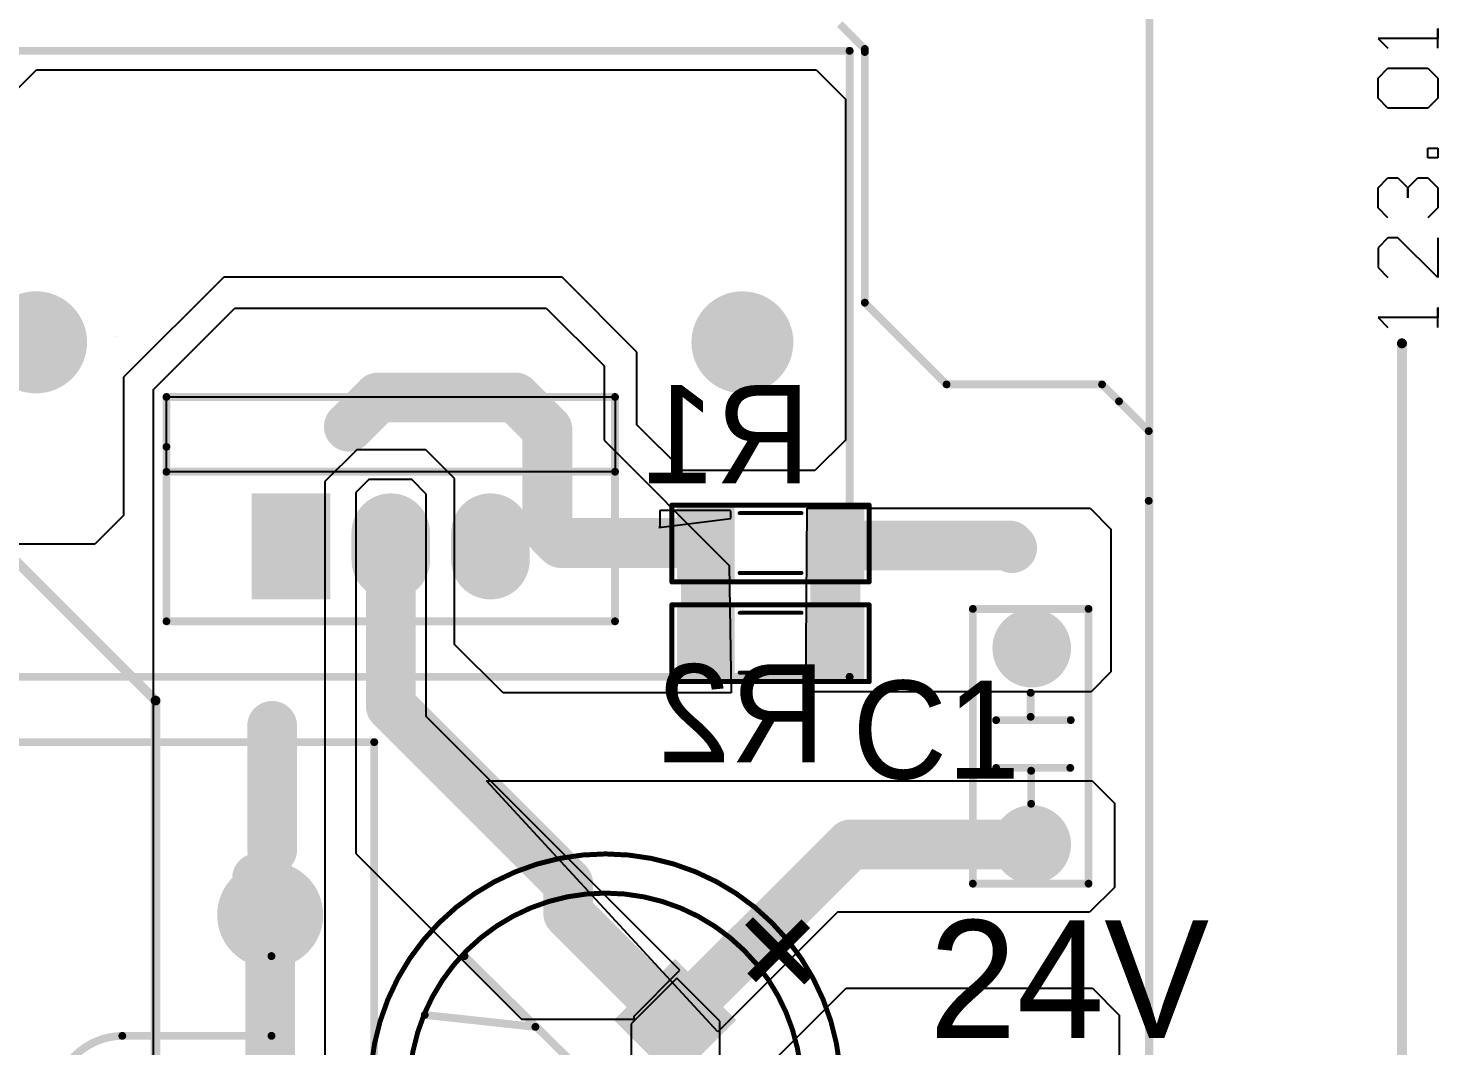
# Model space of a CAD drawing. Header units: millimetres. Extents: x 0.99 to 6.96, y 0.76 to 5.84.
# Drawn here: x 5.545 to 6.959, y 2.161 to 3.181 of the extents above; entities that cross this region are included whole.
import ezdxf

# ---------------------------------------------------------------- set-up
doc = ezdxf.new("R2010")
doc.units = ezdxf.units.MM
doc.header["$MEASUREMENT"] = 0
for name, color, linetype in [('BottomLayer', 5, 'Continuous'), ('BottomOverlay', 54, 'Continuous'), ('BottomPaste', 16, 'Continuous'), ('BottomSolder', 6, 'Continuous'), ('KeepOutLayer', 6, 'Continuous'), ('Mechanical15', 56, 'Continuous'), ('MultiLayer', 9, 'Continuous'), ('PadHoleLayer', 156, 'Continuous'), ('TopLayer', 1, 'Continuous'), ('TopOverlay', 2, 'Continuous'), ('TopSolder', 216, 'Continuous')]:
    doc.layers.add(name, color=color, linetype=linetype)

# ---------------------------------------------------------------- blocks, each defined once
blk = doc.blocks.new('EE29_173')
at = {"layer": 'BottomLayer', "const_width": 0.0492}
for points in [[(0.6545, 0, 1), (0.7037, 0, 1)], [(0.6545, -0.1969, 1), (0.7037, -0.1969, 1)], [(-0.0246, -0.3937, 1), (0.0246, -0.3937, 1)], [(-0.0246, -0.5906, 1), (0.0246, -0.5906, 1)], [(0.6545, -0.5906, 1), (0.7037, -0.5906, 1)], [(-0.0246, -0.7874, 1), (0.0246, -0.7874, 1)], [(0.6545, -0.7874, 1), (0.7037, -0.7874, 1)]]:
    blk.add_lwpolyline(points, format="xyb", close=True, dxfattribs=at)
at = {"layer": 'BottomLayer'}
blk.add_solid([(-0.0492, -0.0492), (0.0492, -0.0492), (-0.0492, 0.0492), (0.0492, 0.0492)], dxfattribs=at)
at = {"layer": 'BottomSolder', "const_width": 0.0532}
for points in [[(0.6525, 0, 1), (0.7057, 0, 1)], [(0.6525, -0.1969, 1), (0.7057, -0.1969, 1)], [(-0.0266, -0.3937, 1), (0.0266, -0.3937, 1)], [(-0.0266, -0.5906, 1), (0.0266, -0.5906, 1)], [(0.6525, -0.5906, 1), (0.7057, -0.5906, 1)], [(-0.0266, -0.7874, 1), (0.0266, -0.7874, 1)], [(0.6525, -0.7874, 1), (0.7057, -0.7874, 1)]]:
    blk.add_lwpolyline(points, format="xyb", close=True, dxfattribs=at)
at = {"layer": 'BottomSolder'}
blk.add_solid([(-0.0532, -0.0532), (0.0532, -0.0532), (-0.0532, 0.0532), (0.0532, 0.0532)], dxfattribs=at)
at = {"layer": 'MultiLayer', "const_width": 0.0492}
for points in [[(0.6545, 0, 1), (0.7037, 0, 1)], [(0.6545, -0.1969, 1), (0.7037, -0.1969, 1)], [(-0.0246, -0.3937, 1), (0.0246, -0.3937, 1)], [(-0.0246, -0.5906, 1), (0.0246, -0.5906, 1)], [(0.6545, -0.5906, 1), (0.7037, -0.5906, 1)], [(-0.0246, -0.7874, 1), (0.0246, -0.7874, 1)], [(0.6545, -0.7874, 1), (0.7037, -0.7874, 1)]]:
    blk.add_lwpolyline(points, format="xyb", close=True, dxfattribs=at)
at = {"layer": 'MultiLayer'}
blk.add_solid([(-0.0492, -0.0492), (0.0492, -0.0492), (-0.0492, 0.0492), (0.0492, 0.0492)], dxfattribs=at)
at = {"layer": 'PadHoleLayer', "const_width": 0.0236}
for points in [[(-0.0118, 0, 1), (0.0118, 0, 1)], [(0.6673, 0, 1), (0.6909, 0, 1)], [(0.6673, -0.1969, 1), (0.6909, -0.1969, 1)], [(-0.0118, -0.3937, 1), (0.0118, -0.3937, 1)], [(-0.0118, -0.5906, 1), (0.0118, -0.5906, 1)], [(0.6673, -0.5906, 1), (0.6909, -0.5906, 1)], [(-0.0118, -0.7874, 1), (0.0118, -0.7874, 1)], [(0.6673, -0.7874, 1), (0.6909, -0.7874, 1)]]:
    blk.add_lwpolyline(points, format="xyb", close=True, dxfattribs=at)
at = {"layer": 'TopLayer', "const_width": 0.0492}
for points in [[(0.6545, 0, 1), (0.7037, 0, 1)], [(0.6545, -0.1969, 1), (0.7037, -0.1969, 1)], [(-0.0246, -0.3937, 1), (0.0246, -0.3937, 1)], [(-0.0246, -0.5906, 1), (0.0246, -0.5906, 1)], [(0.6545, -0.5906, 1), (0.7037, -0.5906, 1)], [(-0.0246, -0.7874, 1), (0.0246, -0.7874, 1)], [(0.6545, -0.7874, 1), (0.7037, -0.7874, 1)]]:
    blk.add_lwpolyline(points, format="xyb", close=True, dxfattribs=at)
at = {"layer": 'TopLayer'}
blk.add_solid([(-0.0492, -0.0492), (0.0492, -0.0492), (-0.0492, 0.0492), (0.0492, 0.0492)], dxfattribs=at)
at = {"layer": 'TopOverlay', "const_width": 0.00787}
for points in [[(-0.1266, 0.1733), (0.7835, 0.1733)], [(-0.1266, -0.9682), (-0.1266, 0.1733)], [(0.3101, -0.9661), (0.3101, 0.1697)], [(0.3988, -0.9665), (0.3988, 0.1713)], [(0.7835, -0.9073), (0.7835, 0.1733)], [(0.043, 0.0088), (0.1677, 0.0088)], [(0.6804, -0.1482), (0.6804, -0.0413)], [(0.5307, -0.1213), (0.6804, -0.1213)], [(0.04, -0.4044), (0.178, -0.4044)], [(0.0482, -0.5856), (0.1749, -0.5856)], [(0.6821, -0.7423), (0.6821, -0.6354)], [(0.5479, -0.6729), (0.6833, -0.6729)], [(0.0463, -0.793), (0.1739, -0.793)], [(0.7226, -0.9682), (0.7835, -0.9073)], [(-0.1266, -0.9682), (0.7226, -0.9682)]]:
    blk.add_lwpolyline(points, dxfattribs=at)
at = {"layer": 'TopOverlay', "const_width": 0.00394}
for points in [[(-0.1286, 0.1733, 1), (-0.1246, 0.1733, 1)], [(-0.1286, 0.1733, 1), (-0.1246, 0.1733, 1)], [(0.3081, 0.1697, 1), (0.312, 0.1697, 1)], [(0.3968, 0.1713, 1), (0.4008, 0.1713, 1)], [(0.7815, 0.1733, 1), (0.7855, 0.1733, 1)], [(0.7815, 0.1733, 1), (0.7855, 0.1733, 1)], [(0.041, 0.0088, 1), (0.045, 0.0088, 1)], [(0.1658, 0.0088, 1), (0.1697, 0.0088, 1)], [(0.1658, 0.0088, 1), (0.1697, 0.0088, 1)], [(0.6784, -0.0413, 1), (0.6824, -0.0413, 1)], [(0.1689, -0.129, 1), (0.1728, -0.129, 1)], [(0.1693, -0.1287, 1), (0.1733, -0.1287, 1)], [(0.5288, -0.1213, 1), (0.5327, -0.1213, 1)], [(0.5288, -0.1213, 1), (0.5327, -0.1213, 1)], [(0.6784, -0.1213, 1), (0.6824, -0.1213, 1)], [(0.6784, -0.1482, 1), (0.6824, -0.1482, 1)], [(0.1724, -0.2665, 1), (0.1764, -0.2665, 1)], [(0.1729, -0.2666, 1), (0.1768, -0.2666, 1)], [(0.5319, -0.2591, 1), (0.5358, -0.2591, 1)], [(0.5334, -0.2592, 1), (0.5374, -0.2592, 1)], [(0.5365, -0.397, 1), (0.5405, -0.397, 1)], [(0.5381, -0.3972, 1), (0.5421, -0.3972, 1)], [(0.0381, -0.4044, 1), (0.042, -0.4044, 1)], [(0.176, -0.4044, 1), (0.1799, -0.4044, 1)], [(0.176, -0.4044, 1), (0.1799, -0.4044, 1)], [(0.5412, -0.5349, 1), (0.5452, -0.5349, 1)], [(0.5428, -0.5351, 1), (0.5467, -0.5351, 1)], [(0.0463, -0.5856, 1), (0.0502, -0.5856, 1)], [(0.173, -0.5856, 1), (0.1769, -0.5856, 1)], [(0.173, -0.5856, 1), (0.1769, -0.5856, 1)], [(0.6802, -0.6354, 1), (0.6841, -0.6354, 1)], [(0.5459, -0.6729, 1), (0.5498, -0.6729, 1)], [(0.5459, -0.6729, 1), (0.5498, -0.6729, 1)], [(0.6814, -0.6729, 1), (0.6853, -0.6729, 1)], [(0.1734, -0.6891, 1), (0.1774, -0.6891, 1)], [(0.1734, -0.6891, 1), (0.1774, -0.6891, 1)], [(0.6802, -0.7423, 1), (0.6841, -0.7423, 1)], [(0.0443, -0.793, 1), (0.0482, -0.793, 1)], [(0.172, -0.793, 1), (0.1759, -0.793, 1)], [(0.1739, -0.7926, 1), (0.1778, -0.7926, 1)], [(0.7815, -0.9073, 1), (0.7855, -0.9073, 1)], [(0.7815, -0.9073, 1), (0.7855, -0.9073, 1)], [(-0.1286, -0.9682, 1), (-0.1246, -0.9682, 1)], [(-0.1286, -0.9682, 1), (-0.1246, -0.9682, 1)], [(0.3081, -0.9661, 1), (0.312, -0.9661, 1)], [(0.3968, -0.9665, 1), (0.4008, -0.9665, 1)], [(0.7206, -0.9682, 1), (0.7246, -0.9682, 1)], [(0.7206, -0.9682, 1), (0.7246, -0.9682, 1)]]:
    blk.add_lwpolyline(points, format="xyb", close=True, dxfattribs=at)
at = {"layer": 'TopOverlay', "const_width": 0.00787}
for points in [[(0.1677, 0.0088, -1.008867), (0.1708, -0.129)], [(0.1713, -0.1287, -1.008867), (0.1744, -0.2665)], [(0.5338, -0.2591, -1.008867), (0.5307, -0.1213)], [(0.1749, -0.2666, -1.008867), (0.178, -0.4044)], [(0.5385, -0.397, -1.008867), (0.5354, -0.2592)], [(0.5432, -0.5349, -1.008867), (0.5401, -0.3972)], [(0.5479, -0.6729, -1.008867), (0.5448, -0.5351)], [(0.1749, -0.5856, -1.004118), (0.1754, -0.6891)], [(0.1754, -0.6891, -1.004118), (0.1758, -0.7926)]]:
    blk.add_lwpolyline(points, format="xyb", dxfattribs=at)
at = {"layer": 'TopSolder', "const_width": 0.0532}
for points in [[(0.6525, 0, 1), (0.7057, 0, 1)], [(0.6525, -0.1969, 1), (0.7057, -0.1969, 1)], [(-0.0266, -0.3937, 1), (0.0266, -0.3937, 1)], [(-0.0266, -0.5906, 1), (0.0266, -0.5906, 1)], [(0.6525, -0.5906, 1), (0.7057, -0.5906, 1)], [(-0.0266, -0.7874, 1), (0.0266, -0.7874, 1)], [(0.6525, -0.7874, 1), (0.7057, -0.7874, 1)]]:
    blk.add_lwpolyline(points, format="xyb", close=True, dxfattribs=at)
at = {"layer": 'TopSolder'}
blk.add_solid([(-0.0532, -0.0532), (0.0532, -0.0532), (-0.0532, 0.0532), (0.0532, 0.0532)], dxfattribs=at)
blk = doc.blocks.new('RES_SMD_1206_B_192')
at = {"layer": 'BottomLayer'}
for points in [[(-0.09, -0.0325), (-0.04, -0.0325), (-0.09, 0.0325), (-0.04, 0.0325)], [(0.04, -0.0325), (0.09, -0.0325), (0.04, 0.0325), (0.09, 0.0325)]]:
    blk.add_solid(points, dxfattribs=at)
at = {"layer": 'BottomOverlay'}
for points, const_width in [([(-0.099, 0.038), (0.099, 0.038)], 0.005), ([(-0.099, -0.039), (-0.099, 0.038)], 0.005), ([(-0.031, 0.03), (0.031, 0.03)], 0.004), ([(0.099, -0.039), (0.099, 0.038)], 0.005), ([(-0.031, -0.03), (0.031, -0.03)], 0.004), ([(-0.099, -0.039), (0.099, -0.039)], 0.005)]:
    blk.add_lwpolyline(points, dxfattribs=dict(at, const_width=const_width))
for points, const_width in [([(-0.1003, 0.038, 1), (-0.0978, 0.038, 1)], 0.0025), ([(-0.1003, 0.038, 1), (-0.0978, 0.038, 1)], 0.0025), ([(-0.032, 0.03, 1), (-0.03, 0.03, 1)], 0.002), ([(0.03, 0.03, 1), (0.032, 0.03, 1)], 0.002), ([(0.0977, 0.038, 1), (0.1002, 0.038, 1)], 0.0025), ([(0.0977, 0.038, 1), (0.1002, 0.038, 1)], 0.0025), ([(-0.032, -0.03, 1), (-0.03, -0.03, 1)], 0.002), ([(0.03, -0.03, 1), (0.032, -0.03, 1)], 0.002), ([(-0.1003, -0.039, 1), (-0.0978, -0.039, 1)], 0.0025), ([(-0.1003, -0.039, 1), (-0.0978, -0.039, 1)], 0.0025), ([(0.0977, -0.039, 1), (0.1002, -0.039, 1)], 0.0025), ([(0.0977, -0.039, 1), (0.1002, -0.039, 1)], 0.0025)]:
    blk.add_lwpolyline(points, format="xyb", close=True, dxfattribs=dict(at, const_width=const_width))
at = {"layer": 'BottomPaste'}
for points in [[(-0.09, -0.0325), (-0.04, -0.0325), (-0.09, 0.0325), (-0.04, 0.0325)], [(0.04, -0.0325), (0.09, -0.0325), (0.04, 0.0325), (0.09, 0.0325)]]:
    blk.add_solid(points, dxfattribs=at)
at = {"layer": 'BottomSolder'}
for points in [[(-0.094, -0.0365), (-0.036, -0.0365), (-0.094, 0.0365), (-0.036, 0.0365)], [(0.036, -0.0365), (0.094, -0.0365), (0.036, 0.0365), (0.094, 0.0365)]]:
    blk.add_solid(points, dxfattribs=at)
blk = doc.blocks.new('RES_SMD_1206_B_193')
at = {"layer": 'BottomLayer'}
for points in [[(-0.09, -0.0325), (-0.04, -0.0325), (-0.09, 0.0325), (-0.04, 0.0325)], [(0.04, -0.0325), (0.09, -0.0325), (0.04, 0.0325), (0.09, 0.0325)]]:
    blk.add_solid(points, dxfattribs=at)
at = {"layer": 'BottomOverlay'}
for points, const_width in [([(-0.099, 0.038), (0.099, 0.038)], 0.005), ([(-0.099, -0.039), (-0.099, 0.038)], 0.005), ([(-0.031, 0.03), (0.031, 0.03)], 0.004), ([(0.099, -0.039), (0.099, 0.038)], 0.005), ([(-0.031, -0.03), (0.031, -0.03)], 0.004), ([(-0.099, -0.039), (0.099, -0.039)], 0.005)]:
    blk.add_lwpolyline(points, dxfattribs=dict(at, const_width=const_width))
for points, const_width in [([(-0.1003, 0.038, 1), (-0.0978, 0.038, 1)], 0.0025), ([(-0.1003, 0.038, 1), (-0.0978, 0.038, 1)], 0.0025), ([(-0.032, 0.03, 1), (-0.03, 0.03, 1)], 0.002), ([(0.03, 0.03, 1), (0.032, 0.03, 1)], 0.002), ([(0.0977, 0.038, 1), (0.1002, 0.038, 1)], 0.0025), ([(0.0977, 0.038, 1), (0.1002, 0.038, 1)], 0.0025), ([(-0.032, -0.03, 1), (-0.03, -0.03, 1)], 0.002), ([(0.03, -0.03, 1), (0.032, -0.03, 1)], 0.002), ([(-0.1003, -0.039, 1), (-0.0978, -0.039, 1)], 0.0025), ([(-0.1003, -0.039, 1), (-0.0978, -0.039, 1)], 0.0025), ([(0.0977, -0.039, 1), (0.1002, -0.039, 1)], 0.0025), ([(0.0977, -0.039, 1), (0.1002, -0.039, 1)], 0.0025)]:
    blk.add_lwpolyline(points, format="xyb", close=True, dxfattribs=dict(at, const_width=const_width))
at = {"layer": 'BottomPaste'}
for points in [[(-0.09, -0.0325), (-0.04, -0.0325), (-0.09, 0.0325), (-0.04, 0.0325)], [(0.04, -0.0325), (0.09, -0.0325), (0.04, 0.0325), (0.09, 0.0325)]]:
    blk.add_solid(points, dxfattribs=at)
at = {"layer": 'BottomSolder'}
for points in [[(-0.094, -0.0365), (-0.036, -0.0365), (-0.094, 0.0365), (-0.036, 0.0365)], [(0.036, -0.0365), (0.094, -0.0365), (0.036, 0.0365), (0.094, 0.0365)]]:
    blk.add_solid(points, dxfattribs=at)
blk = doc.blocks.new('TO_220_1_F___207')
at = {"layer": 'BottomLayer'}
for points, const_width in [([(-0.2756, 0.2047, 1), (-0.2362, 0.2047, 1)], 0.0394), ([(0.4331, 0.2047, 1), (0.4724, 0.2047, 1)], 0.0394), ([(0.0823, 0.0138, 1), (0.1177, 0.0138, 1)], 0.0354), ([(0.1823, 0.0138, 1), (0.2177, 0.0138, 1)], 0.0354), ([(0.0823, -0.0138, 1), (0.1177, -0.0138, 1)], 0.0354), ([(0.1823, -0.0138, 1), (0.2177, -0.0138, 1)], 0.0354)]:
    blk.add_lwpolyline(points, format="xyb", close=True, dxfattribs=dict(at, const_width=const_width))
at = {"layer": 'BottomLayer', "const_width": 0.0709}
for points in [[(0.1, 0.0138), (0.1, -0.0138)], [(0.2, 0.0138), (0.2, -0.0138)]]:
    blk.add_lwpolyline(points, dxfattribs=at)
at = {"layer": 'BottomLayer'}
blk.add_solid([(-0.0354, -0.0492), (0.0354, -0.0492), (-0.0354, 0.0492), (0.0354, 0.0492)], dxfattribs=at)
at = {"layer": 'BottomSolder'}
for points, const_width in [([(-0.2776, 0.2047, 1), (-0.2342, 0.2047, 1)], 0.0434), ([(0.4311, 0.2047, 1), (0.4744, 0.2047, 1)], 0.0434), ([(0.0803, 0.0138, 1), (0.1197, 0.0138, 1)], 0.0394), ([(0.1803, 0.0138, 1), (0.2197, 0.0138, 1)], 0.0394), ([(0.0803, -0.0138, 1), (0.1197, -0.0138, 1)], 0.0394), ([(0.1803, -0.0138, 1), (0.2197, -0.0138, 1)], 0.0394)]:
    blk.add_lwpolyline(points, format="xyb", close=True, dxfattribs=dict(at, const_width=const_width))
at = {"layer": 'BottomSolder', "const_width": 0.0789}
for points in [[(0.1, 0.0138), (0.1, -0.0138)], [(0.2, 0.0138), (0.2, -0.0138)]]:
    blk.add_lwpolyline(points, dxfattribs=at)
at = {"layer": 'BottomSolder'}
blk.add_solid([(-0.0394, -0.0532), (0.0394, -0.0532), (-0.0394, 0.0532), (0.0394, 0.0532)], dxfattribs=at)
at = {"layer": 'MultiLayer'}
for points, const_width in [([(-0.2756, 0.2047, 1), (-0.2362, 0.2047, 1)], 0.0394), ([(0.4331, 0.2047, 1), (0.4724, 0.2047, 1)], 0.0394), ([(0.0823, 0.0138, 1), (0.1177, 0.0138, 1)], 0.0354), ([(0.1823, 0.0138, 1), (0.2177, 0.0138, 1)], 0.0354), ([(0.0823, -0.0138, 1), (0.1177, -0.0138, 1)], 0.0354), ([(0.1823, -0.0138, 1), (0.2177, -0.0138, 1)], 0.0354)]:
    blk.add_lwpolyline(points, format="xyb", close=True, dxfattribs=dict(at, const_width=const_width))
at = {"layer": 'MultiLayer', "const_width": 0.0709}
for points in [[(0.1, 0.0138), (0.1, -0.0138)], [(0.2, 0.0138), (0.2, -0.0138)]]:
    blk.add_lwpolyline(points, dxfattribs=at)
at = {"layer": 'MultiLayer'}
blk.add_solid([(-0.0354, -0.0492), (0.0354, -0.0492), (-0.0354, 0.0492), (0.0354, 0.0492)], dxfattribs=at)
at = {"layer": 'PadHoleLayer'}
for points, const_width in [([(-0.2815, 0.2047, 1), (-0.2303, 0.2047, 1)], 0.0512), ([(0.4272, 0.2047, 1), (0.4783, 0.2047, 1)], 0.0512), ([(-0.0118, 0, 1), (0.0118, 0, 1)], 0.0236), ([(0.0882, 0, 1), (0.1118, 0, 1)], 0.0236), ([(0.1882, 0, 1), (0.2118, 0, 1)], 0.0236)]:
    blk.add_lwpolyline(points, format="xyb", close=True, dxfattribs=dict(at, const_width=const_width))
at = {"layer": 'TopLayer'}
for points, const_width in [([(-0.2756, 0.2047, 1), (-0.2362, 0.2047, 1)], 0.0394), ([(0.4331, 0.2047, 1), (0.4724, 0.2047, 1)], 0.0394), ([(0.0823, 0.0138, 1), (0.1177, 0.0138, 1)], 0.0354), ([(0.1823, 0.0138, 1), (0.2177, 0.0138, 1)], 0.0354), ([(0.0823, -0.0138, 1), (0.1177, -0.0138, 1)], 0.0354), ([(0.1823, -0.0138, 1), (0.2177, -0.0138, 1)], 0.0354)]:
    blk.add_lwpolyline(points, format="xyb", close=True, dxfattribs=dict(at, const_width=const_width))
at = {"layer": 'TopLayer', "const_width": 0.0709}
for points in [[(0.1, 0.0138), (0.1, -0.0138)], [(0.2, 0.0138), (0.2, -0.0138)]]:
    blk.add_lwpolyline(points, dxfattribs=at)
at = {"layer": 'TopLayer'}
blk.add_solid([(-0.0354, -0.0492), (0.0354, -0.0492), (-0.0354, 0.0492), (0.0354, 0.0492)], dxfattribs=at)
at = {"layer": 'TopOverlay', "const_width": 0.00787}
for points in [[(-0.3667, 0.4971), (0.5603, 0.4971)], [(-0.3667, -0.129), (-0.3667, 0.4971)], [(0.5603, -0.1308), (0.5603, 0.4971)], [(-0.125, 0.1499), (0.325, 0.1499)], [(-0.125, 0.0999), (-0.125, 0.1499)], [(0.325, -0.0751), (0.325, 0.1499)], [(-0.125, -0.0751), (-0.125, 0.0999)], [(-0.125, 0.0749), (0.325, 0.0749)], [(-0.125, -0.0751), (0.325, -0.0751)], [(-0.3667, -0.129), (-0.3649, -0.1308)], [(-0.3649, -0.1308), (0.5603, -0.1308)]]:
    blk.add_lwpolyline(points, dxfattribs=at)
at = {"layer": 'TopOverlay'}
for points, const_width in [([(-0.3687, 0.4971, 1), (-0.3647, 0.4971, 1)], 0.00394), ([(-0.3687, 0.4971, 1), (-0.3647, 0.4971, 1)], 0.00394), ([(0.5583, 0.4971, 1), (0.5623, 0.4971, 1)], 0.00394), ([(0.5583, 0.4971, 1), (0.5623, 0.4971, 1)], 0.00394), ([(-0.127, 0.1499, 1), (-0.1231, 0.1499, 1)], 0.00393), ([(-0.127, 0.1499, 1), (-0.1231, 0.1499, 1)], 0.00393), ([(0.323, 0.1499, 1), (0.3269, 0.1499, 1)], 0.00393), ([(0.323, 0.1499, 1), (0.3269, 0.1499, 1)], 0.00393), ([(-0.127, 0.0999, 1), (-0.1231, 0.0999, 1)], 0.00393), ([(-0.127, 0.0999, 1), (-0.1231, 0.0999, 1)], 0.00393), ([(-0.127, 0.0749, 1), (-0.1231, 0.0749, 1)], 0.00393), ([(0.323, 0.0749, 1), (0.3269, 0.0749, 1)], 0.00393), ([(-0.127, -0.0751, 1), (-0.1231, -0.0751, 1)], 0.00393), ([(-0.127, -0.0751, 1), (-0.1231, -0.0751, 1)], 0.00393), ([(0.323, -0.0751, 1), (0.3269, -0.0751, 1)], 0.00393), ([(0.323, -0.0751, 1), (0.3269, -0.0751, 1)], 0.00393), ([(-0.3687, -0.129, 1), (-0.3647, -0.129, 1)], 0.00394), ([(-0.3687, -0.129, 1), (-0.3647, -0.129, 1)], 0.00394), ([(-0.3669, -0.1308, 1), (-0.3629, -0.1308, 1)], 0.00394), ([(-0.3669, -0.1308, 1), (-0.3629, -0.1308, 1)], 0.00394), ([(0.5583, -0.1308, 1), (0.5623, -0.1308, 1)], 0.00394), ([(0.5583, -0.1308, 1), (0.5623, -0.1308, 1)], 0.00394)]:
    blk.add_lwpolyline(points, format="xyb", close=True, dxfattribs=dict(at, const_width=const_width))
at = {"layer": 'TopSolder'}
for points, const_width in [([(-0.2776, 0.2047, 1), (-0.2342, 0.2047, 1)], 0.0434), ([(0.4311, 0.2047, 1), (0.4744, 0.2047, 1)], 0.0434), ([(0.0803, 0.0138, 1), (0.1197, 0.0138, 1)], 0.0394), ([(0.1803, 0.0138, 1), (0.2197, 0.0138, 1)], 0.0394), ([(0.0803, -0.0138, 1), (0.1197, -0.0138, 1)], 0.0394), ([(0.1803, -0.0138, 1), (0.2197, -0.0138, 1)], 0.0394)]:
    blk.add_lwpolyline(points, format="xyb", close=True, dxfattribs=dict(at, const_width=const_width))
at = {"layer": 'TopSolder', "const_width": 0.0789}
for points in [[(0.1, 0.0138), (0.1, -0.0138)], [(0.2, 0.0138), (0.2, -0.0138)]]:
    blk.add_lwpolyline(points, dxfattribs=at)
at = {"layer": 'TopSolder'}
blk.add_solid([(-0.0394, -0.0532), (0.0394, -0.0532), (-0.0394, 0.0532), (0.0394, 0.0532)], dxfattribs=at)
blk = doc.blocks.new('CA_ALU_10_216')
at = {"layer": 'BottomLayer', "const_width": 0.0394}
blk.add_lwpolyline([(0.0787, 0, 1), (0.1181, 0, 1)], format="xyb", close=True, dxfattribs=at)
at = {"layer": 'BottomLayer'}
blk.add_solid([(-0.1378, -0.0394), (-0.0591, -0.0394), (-0.1378, 0.0394), (-0.0591, 0.0394)], dxfattribs=at)
at = {"layer": 'BottomSolder', "const_width": 0.0434}
blk.add_lwpolyline([(0.0767, 0, 1), (0.1201, 0, 1)], format="xyb", close=True, dxfattribs=at)
at = {"layer": 'BottomSolder'}
blk.add_solid([(-0.1418, -0.0434), (-0.0551, -0.0434), (-0.1418, 0.0434), (-0.0551, 0.0434)], dxfattribs=at)
at = {"layer": 'Mechanical15'}
for points, const_width in [([(0.2362, 0, 1), (-0.2362, 0, 1)], 0.005), ([(-0.2375, 0, 1), (-0.235, 0, 1)], 0.0025), ([(0.235, 0, 1), (0.2375, 0, 1)], 0.0025)]:
    blk.add_lwpolyline(points, format="xyb", close=True, dxfattribs=dict(at, const_width=const_width))
at = {"layer": 'PadHoleLayer', "const_width": 0.0177}
for points in [[(-0.1073, 0, 1), (-0.0896, 0, 1)], [(0.0896, 0, 1), (0.1073, 0, 1)]]:
    blk.add_lwpolyline(points, format="xyb", close=True, dxfattribs=at)
at = {"layer": 'TopLayer', "const_width": 0.0394}
blk.add_lwpolyline([(0.0787, 0, 1), (0.1181, 0, 1)], format="xyb", close=True, dxfattribs=at)
at = {"layer": 'TopLayer'}
blk.add_solid([(-0.1378, -0.0394), (-0.0591, -0.0394), (-0.1378, 0.0394), (-0.0591, 0.0394)], dxfattribs=at)
at = {"layer": 'TopOverlay'}
for points, const_width in [([(0.1969, 0, 1), (-0.1969, 0, 1)], 0.005), ([(-0.1981, 0, 1), (-0.1956, 0, 1)], 0.0025), ([(0.1956, 0, 1), (0.1981, 0, 1)], 0.0025)]:
    blk.add_lwpolyline(points, format="xyb", close=True, dxfattribs=dict(at, const_width=const_width))
at = {"layer": 'TopSolder', "const_width": 0.0434}
blk.add_lwpolyline([(0.0767, 0, 1), (0.1201, 0, 1)], format="xyb", close=True, dxfattribs=at)
at = {"layer": 'TopSolder'}
blk.add_solid([(-0.1418, -0.0434), (-0.0551, -0.0434), (-0.1418, 0.0434), (-0.0551, 0.0434)], dxfattribs=at)
at = {"layer": 'TopOverlay'}
blk.add_text('+', height=0.1181, dxfattribs=at).set_placement((-0.2673, -0.0325))
blk = doc.blocks.new('CAP_5___219')
at = {"layer": 'BottomLayer', "const_width": 0.0354}
for points in [[(-0.0177, 0, 1), (0.0177, 0, 1)], [(0.1791, 0, 1), (0.2146, 0, 1)]]:
    blk.add_lwpolyline(points, format="xyb", close=True, dxfattribs=at)
at = {"layer": 'BottomSolder', "const_width": 0.0394}
for points in [[(-0.0197, 0, 1), (0.0197, 0, 1)], [(0.1771, 0, 1), (0.2166, 0, 1)]]:
    blk.add_lwpolyline(points, format="xyb", close=True, dxfattribs=at)
at = {"layer": 'MultiLayer', "const_width": 0.0354}
for points in [[(-0.0177, 0, 1), (0.0177, 0, 1)], [(0.1791, 0, 1), (0.2146, 0, 1)]]:
    blk.add_lwpolyline(points, format="xyb", close=True, dxfattribs=at)
at = {"layer": 'PadHoleLayer', "const_width": 0.0169}
for points in [[(-0.0085, 0, 1), (0.0085, 0, 1)], [(0.1884, 0, 1), (0.2053, 0, 1)]]:
    blk.add_lwpolyline(points, format="xyb", close=True, dxfattribs=at)
at = {"layer": 'TopLayer', "const_width": 0.0354}
for points in [[(-0.0177, 0, 1), (0.0177, 0, 1)], [(0.1791, 0, 1), (0.2146, 0, 1)]]:
    blk.add_lwpolyline(points, format="xyb", close=True, dxfattribs=at)
at = {"layer": 'TopOverlay', "const_width": 0.00787}
for points in [[(-0.0394, 0.0591), (0.2362, 0.0591)], [(-0.0394, 0.0591), (-0.0394, -0.057)], [(0.2362, 0.0591), (0.2362, -0.057)], [(0.0768, 0.0357), (0.0768, -0.0387)], [(0.1246, 0.0357), (0.1246, -0.0392)], [(0.0407, 0.0006), (0.0739, 0.0006)], [(0.1279, 0.0011), (0.1521, 0.0011)], [(-0.0394, -0.057), (0.2362, -0.057)]]:
    blk.add_lwpolyline(points, dxfattribs=at)
at = {"layer": 'TopOverlay', "const_width": 0.00394}
for points in [[(-0.0413, 0.0591, 1), (-0.0374, 0.0591, 1)], [(-0.0413, 0.0591, 1), (-0.0374, 0.0591, 1)], [(0.2343, 0.0591, 1), (0.2382, 0.0591, 1)], [(0.2343, 0.0591, 1), (0.2382, 0.0591, 1)], [(0.0748, 0.0357, 1), (0.0787, 0.0357, 1)], [(0.1227, 0.0357, 1), (0.1266, 0.0357, 1)], [(0.0388, 0.0006, 1), (0.0427, 0.0006, 1)], [(0.0719, 0.0006, 1), (0.0759, 0.0006, 1)], [(0.126, 0.0011, 1), (0.1299, 0.0011, 1)], [(0.1501, 0.0011, 1), (0.1541, 0.0011, 1)], [(0.0748, -0.0387, 1), (0.0787, -0.0387, 1)], [(0.1227, -0.0392, 1), (0.1266, -0.0392, 1)], [(-0.0413, -0.057, 1), (-0.0374, -0.057, 1)], [(-0.0413, -0.057, 1), (-0.0374, -0.057, 1)], [(0.2343, -0.057, 1), (0.2382, -0.057, 1)], [(0.2343, -0.057, 1), (0.2382, -0.057, 1)]]:
    blk.add_lwpolyline(points, format="xyb", close=True, dxfattribs=at)
at = {"layer": 'TopSolder', "const_width": 0.0394}
for points in [[(-0.0197, 0, 1), (0.0197, 0, 1)], [(0.1771, 0, 1), (0.2166, 0, 1)]]:
    blk.add_lwpolyline(points, format="xyb", close=True, dxfattribs=at)

msp = doc.modelspace()

# ---------------------------------------------------------------- linework, layer by layer
at = {"layer": 'BottomLayer'}
for p, q in [((5.5027, 3.0893), (5.5531, 3.1397)), ((5.5531, 3.1397), (6.3353, 3.1397)), ((6.3353, 3.1397), (6.3647, 3.1103)), ((6.3647, 3.1103), (6.3647, 2.7683)), ((5.741, 2.9316), (5.6406, 2.8312)), ((6.0806, 2.9316), (5.741, 2.9316)), ((6.1556, 2.8566), (6.0806, 2.9316)), ((5.6706, 2.819), (5.7522, 2.9006)), ((5.7522, 2.9006), (6.0646, 2.9006)), ((6.0646, 2.9006), (6.1226, 2.8426)), ((5.6334, 2.8719), (5.6334, 2.8719)), ((6.1556, 2.7836), (6.1556, 2.8566)), ((6.1226, 2.8426), (6.1226, 2.7682)), ((5.6406, 2.8312), (5.6406, 2.6926)), ((5.6706, 2.0646), (5.6706, 2.819)), ((6.2016, 2.7376), (6.1556, 2.7836)), ((5.8746, 2.7586), (5.8426, 2.7266)), ((5.9436, 2.7586), (5.8746, 2.7586)), ((5.9726, 2.7296), (5.9436, 2.7586)), ((6.1226, 2.7682), (6.2482, 2.6426)), ((6.3647, 2.7683), (6.334, 2.7376)), ((5.9726, 2.5632), (5.9726, 2.7296)), ((6.334, 2.7376), (6.2016, 2.7376)), ((5.8426, 2.7266), (5.8426, 2.0776)), ((5.8866, 2.7286), (5.8736, 2.7156)), ((5.8736, 2.7156), (5.8736, 2.3536)), ((5.9296, 2.7286), (5.8866, 2.7286)), ((5.9442, 2.714), (5.9296, 2.7286)), ((5.9442, 2.491), (5.9442, 2.714)), ((5.6406, 2.6926), (5.6117, 2.6637)), ((6.1776, 2.6806), (6.2496, 2.6896)), ((6.2492, 2.6976), (6.1786, 2.6976)), ((6.1786, 2.6976), (6.1786, 2.6816)), ((6.2496, 2.6971), (6.2492, 2.6976)), ((6.2496, 2.6896), (6.2496, 2.6971)), ((6.3251, 2.5159), (6.3263, 2.6999)), ((6.3263, 2.6999), (6.6101, 2.6999)), ((6.6101, 2.6999), (6.6311, 2.6789)), ((6.1786, 2.6816), (6.1776, 2.6806)), ((6.6311, 2.6789), (6.6311, 2.5359)), ((5.6005, 2.6637), (5.5323, 2.6637)), ((5.6117, 2.6637), (5.6005, 2.6637)), ((6.2482, 2.6426), (6.2501, 2.5146)), ((6.0212, 2.5146), (5.9726, 2.5632)), ((6.6311, 2.5359), (6.6111, 2.5159)), ((6.2501, 2.5146), (6.0212, 2.5146)), ((6.6111, 2.5159), (6.3251, 2.5159)), ((6.1986, 2.2366), (5.9442, 2.491)), ((5.9756, 2.4596), (5.9756, 2.4596)), ((6.2366, 2.1746), (6.0046, 2.4266)), ((6.0046, 2.4266), (6.6121, 2.4266)), ((6.6121, 2.4266), (6.6346, 2.4041)), ((6.6346, 2.4041), (6.6346, 2.3196)), ((5.8736, 2.3536), (6.0396, 2.1876)), ((6.6346, 2.3196), (6.6096, 2.2946)), ((6.3566, 2.2946), (6.2366, 2.1746)), ((6.6096, 2.2946), (6.3566, 2.2946)), ((6.1526, 2.1906), (6.1986, 2.2366)), ((6.1956, 2.2286), (6.1496, 2.1826)), ((6.2386, 2.1856), (6.1956, 2.2286)), ((6.2596, 2.1128), (6.3654, 2.2186)), ((6.3654, 2.2186), (6.6124, 2.2186)), ((6.6124, 2.2186), (6.6394, 2.1916)), ((6.0396, 2.1876), (6.1526, 2.1876)), ((6.1496, 2.1826), (6.1496, 1.8236)), ((6.1526, 2.1876), (6.1526, 2.1906)), ((6.2386, 1.8256), (6.2386, 2.1856)), ((6.6394, 2.1916), (6.6394, 1.9336))]:
    msp.add_line(p, q, dxfattribs=at)
at = {"layer": 'BottomLayer', "const_width": 0.05}
for points in [[(5.8666, 2.7817), (5.8959, 2.811)], [(5.8959, 2.811), (6.0336, 2.811)], [(6.0336, 2.811), (6.0657, 2.779)], [(6.0657, 2.707), (6.0657, 2.779)], [(6.0657, 2.679), (6.0657, 2.707)], [(6.0657, 2.679), (6.0696, 2.675)], [(6.0696, 2.6746), (6.0696, 2.675)], [(6.0696, 2.6746), (6.0793, 2.665)], [(6.0793, 2.665), (6.2246, 2.665)], [(6.2246, 2.565), (6.2246, 2.665)], [(6.3546, 2.6625), (6.3546, 2.665)], [(6.3546, 2.565), (6.3546, 2.6625)], [(6.3546, 2.6625), (6.5294, 2.6625)], [(6.5294, 2.6625), (6.5319, 2.66)], [(5.9086, 2.5016), (5.9086, 2.6616)], [(5.9086, 2.5016), (6.0866, 2.3236)], [(5.7896, 2.3574), (5.7896, 2.4816)], [(6.1936, 2.1866), (6.3698, 2.3627)], [(6.3698, 2.3627), (6.5516, 2.3627)], [(5.7745, 2.3289), (5.7876, 2.3289)], [(5.7876, 2.302), (5.7876, 2.3289)], [(6.0866, 2.2936), (6.0866, 2.3236)], [(5.7876, 2.132), (5.7876, 2.302)], [(6.0866, 2.2936), (6.1936, 2.1866)], [(6.1936, 2.0663), (6.1936, 2.1866)]]:
    msp.add_lwpolyline(points, dxfattribs=at)
at = {"layer": 'BottomLayer', "const_width": 0.025}
for points in [[(5.8834, 2.811, 1), (5.9084, 2.811, 1)], [(5.8834, 2.811, 1), (5.9084, 2.811, 1)], [(6.0211, 2.811, 1), (6.0461, 2.811, 1)], [(6.0211, 2.811, 1), (6.0461, 2.811, 1)], [(5.8541, 2.7817, 1), (5.8791, 2.7817, 1)], [(6.0532, 2.779, 1), (6.0782, 2.779, 1)], [(6.0532, 2.779, 1), (6.0782, 2.779, 1)], [(6.0532, 2.707, 1), (6.0782, 2.707, 1)], [(6.0532, 2.707, 1), (6.0782, 2.707, 1)], [(6.0532, 2.679, 1), (6.0782, 2.679, 1)], [(6.0532, 2.679, 1), (6.0782, 2.679, 1)], [(6.0571, 2.675, 1), (6.0821, 2.675, 1)], [(6.0571, 2.675, 1), (6.0821, 2.675, 1)], [(6.0571, 2.6746, 1), (6.0821, 2.6746, 1)], [(6.0571, 2.6746, 1), (6.0821, 2.6746, 1)], [(6.0668, 2.665, 1), (6.0918, 2.665, 1)], [(6.0668, 2.665, 1), (6.0918, 2.665, 1)], [(6.2121, 2.665, 1), (6.2371, 2.665, 1)], [(6.2121, 2.665, 1), (6.2371, 2.665, 1)], [(6.3421, 2.665, 1), (6.3671, 2.665, 1)], [(6.3421, 2.6625, 1), (6.3671, 2.6625, 1)], [(6.3421, 2.6625, 1), (6.3671, 2.6625, 1)], [(6.3421, 2.6625, 1), (6.3671, 2.6625, 1)], [(6.5169, 2.6625, 1), (6.5419, 2.6625, 1)], [(6.5169, 2.6625, 1), (6.5419, 2.6625, 1)], [(5.8961, 2.6616, 1), (5.9211, 2.6616, 1)], [(6.5194, 2.66, 1), (6.5444, 2.66, 1)], [(6.2121, 2.565, 1), (6.2371, 2.565, 1)], [(6.3421, 2.565, 1), (6.3671, 2.565, 1)], [(5.8961, 2.5016, 1), (5.9211, 2.5016, 1)], [(5.8961, 2.5016, 1), (5.9211, 2.5016, 1)], [(5.7771, 2.4816, 1), (5.8021, 2.4816, 1)], [(5.7771, 2.3574, 1), (5.8021, 2.3574, 1)], [(6.3573, 2.3627, 1), (6.3823, 2.3627, 1)], [(6.3573, 2.3627, 1), (6.3823, 2.3627, 1)], [(6.5391, 2.3627, 1), (6.5641, 2.3627, 1)], [(5.762, 2.3289, 1), (5.787, 2.3289, 1)], [(5.7751, 2.3289, 1), (5.8001, 2.3289, 1)], [(5.7751, 2.3289, 1), (5.8001, 2.3289, 1)], [(6.0741, 2.3236, 1), (6.0991, 2.3236, 1)], [(6.0741, 2.3236, 1), (6.0991, 2.3236, 1)], [(5.7751, 2.302, 1), (5.8001, 2.302, 1)], [(5.7751, 2.302, 1), (5.8001, 2.302, 1)], [(6.0741, 2.2936, 1), (6.0991, 2.2936, 1)], [(6.0741, 2.2936, 1), (6.0991, 2.2936, 1)], [(6.1811, 2.1866, 1), (6.2061, 2.1866, 1)], [(6.1811, 2.1866, 1), (6.2061, 2.1866, 1)], [(6.1811, 2.1866, 1), (6.2061, 2.1866, 1)]]:
    msp.add_lwpolyline(points, format="xyb", close=True, dxfattribs=at)
at = {"layer": 'BottomOverlay', "const_width": 0.00984}
for points in [[(5.4976, 2.682), (5.6726, 2.507)], [(5.6726, 2.0576), (5.6726, 2.507)]]:
    msp.add_lwpolyline(points, dxfattribs=at)
at = {"layer": 'BottomOverlay', "const_width": 0.00492}
msp.add_lwpolyline([(5.6702, 2.507, 1), (5.6751, 2.507, 1)], format="xyb", close=True, dxfattribs=at)
msp.add_lwpolyline([(5.6702, 2.507, 1), (5.6751, 2.507, 1)], format="xyb", close=True, dxfattribs=at)
at = {"layer": 'KeepOutLayer', "const_width": 0.00787}
for points in [[(6.3591, 3.1855), (6.3841, 3.1605)], [(6.3841, 3.1575), (6.3841, 3.1605)], [(6.3841, 2.9061), (6.3841, 3.1575)], [(6.3841, 2.9061), (6.4661, 2.8241)], [(6.4661, 2.8241), (6.6221, 2.8241)], [(6.6221, 2.8241), (6.6391, 2.8071)], [(6.6391, 2.8071), (6.669, 2.7773)], [(6.669, 2.7073), (6.669, 2.7773)], [(6.669, 1.3879), (6.669, 2.7073)]]:
    msp.add_lwpolyline(points, dxfattribs=at)
at = {"layer": 'KeepOutLayer', "const_width": 0.00394}
for points in [[(6.3822, 3.1605, 1), (6.3861, 3.1605, 1)], [(6.3822, 3.1605, 1), (6.3861, 3.1605, 1)], [(6.3822, 3.1575, 1), (6.3861, 3.1575, 1)], [(6.3822, 3.1575, 1), (6.3861, 3.1575, 1)], [(6.3822, 2.9061, 1), (6.3861, 2.9061, 1)], [(6.3822, 2.9061, 1), (6.3861, 2.9061, 1)], [(6.4642, 2.8241, 1), (6.4681, 2.8241, 1)], [(6.4642, 2.8241, 1), (6.4681, 2.8241, 1)], [(6.6202, 2.8241, 1), (6.6241, 2.8241, 1)], [(6.6202, 2.8241, 1), (6.6241, 2.8241, 1)], [(6.6372, 2.8071, 1), (6.6411, 2.8071, 1)], [(6.6372, 2.8071, 1), (6.6411, 2.8071, 1)], [(6.667, 2.7773, 1), (6.6709, 2.7773, 1)], [(6.667, 2.7773, 1), (6.6709, 2.7773, 1)], [(6.667, 2.7073, 1), (6.6709, 2.7073, 1)], [(6.667, 2.7073, 1), (6.6709, 2.7073, 1)]]:
    msp.add_lwpolyline(points, format="xyb", close=True, dxfattribs=at)
at = {"layer": 'TopOverlay'}
for p, q in [((6.959, 3.1712), (6.899, 3.1712)), ((6.899, 3.1712), (6.909, 3.1612)), ((6.959, 3.1612), (6.959, 3.1812)), ((6.959, 3.1812), (6.959, 3.1712)), ((6.899, 3.1312), (6.909, 3.1412)), ((6.909, 3.1412), (6.949, 3.1412)), ((6.949, 3.1412), (6.959, 3.1312)), ((6.899, 3.1112), (6.899, 3.1312)), ((6.959, 3.1312), (6.959, 3.1112)), ((6.909, 3.1012), (6.899, 3.1112)), ((6.959, 3.1112), (6.949, 3.1012)), ((6.949, 3.1012), (6.909, 3.1012)), ((6.949, 3.0512), (6.949, 3.0612)), ((6.949, 3.0612), (6.959, 3.0612)), ((6.959, 3.0612), (6.959, 3.0512)), ((6.959, 3.0512), (6.949, 3.0512)), ((6.899, 3.0212), (6.909, 3.0312)), ((6.909, 3.0312), (6.919, 3.0312)), ((6.919, 3.0312), (6.929, 3.0212)), ((6.929, 3.0212), (6.939, 3.0312)), ((6.939, 3.0312), (6.949, 3.0312)), ((6.949, 3.0312), (6.959, 3.0212)), ((6.899, 3.0012), (6.899, 3.0212)), ((6.929, 3.0212), (6.929, 3.0112)), ((6.929, 3.0112), (6.929, 3.0212)), ((6.959, 3.0212), (6.959, 3.0012)), ((6.909, 2.9912), (6.899, 3.0012)), ((6.959, 3.0012), (6.949, 2.9912)), ((6.909, 2.9712), (6.899, 2.9612)), ((6.919, 2.9712), (6.909, 2.9712)), ((6.959, 2.9313), (6.919, 2.9712)), ((6.959, 2.9712), (6.959, 2.9313)), ((6.899, 2.9612), (6.899, 2.9412)), ((6.899, 2.9412), (6.909, 2.9313)), ((6.959, 2.8813), (6.959, 2.9013)), ((6.959, 2.9013), (6.959, 2.8913)), ((6.959, 2.8913), (6.899, 2.8913)), ((6.899, 2.8913), (6.909, 2.8813)), ((5.6836, 2.7365), (5.6836, 2.8115)), ((5.6836, 2.8115), (6.1336, 2.8115)), ((6.1336, 2.8115), (6.1336, 2.7365)), ((6.1336, 2.7365), (5.6836, 2.7365))]:
    msp.add_line(p, q, dxfattribs=at)
for points, const_width in [([(6.6698, 0.7657), (6.6698, 5.2587)], 0.00787), ([(6.923, 0.7657), (6.923, 2.8653)], 0.01), ([(5.9826, 2.2507), (6.2586, 1.9787)], 0.00787), ([(5.9426, 2.1917), (6.0536, 2.1797)], 0.00787)]:
    msp.add_lwpolyline(points, dxfattribs=dict(at, const_width=const_width))
for points, const_width in [([(6.9205, 2.8653, 1), (6.9255, 2.8653, 1)], 0.005), ([(5.9807, 2.2507, 1), (5.9846, 2.2507, 1)], 0.00394), ([(5.9407, 2.1917, 1), (5.9446, 2.1917, 1)], 0.00394), ([(6.0517, 2.1797, 1), (6.0556, 2.1797, 1)], 0.00394)]:
    msp.add_lwpolyline(points, format="xyb", close=True, dxfattribs=dict(at, const_width=const_width))

# ---------------------------------------------------------------- block references
for name, p, rotation in [('TO_220_1_F___207', (5.8086, 2.6616), 360), ('RES_SMD_1206_B_193', (6.2896, 2.665), 360), ('RES_SMD_1206_B_192', (6.2896, 2.565), 360), ('CAP_5___219', (6.5516, 2.3627), 90), ('EE29_173', (5.1085, 2.292), 360), ('CA_ALU_10_216', (6.124, 2.117), 225)]:
    msp.add_blockref(name, p, dxfattribs=dict(rotation=rotation))

# ---------------------------------------------------------------- texts
at = {"layer": 'BottomOverlay', "text_generation_flag": 2}
for s, p in [('R1', (6.3296, 2.725)), ('R2', (6.3446, 2.445))]:
    msp.add_text(s, height=0.09843, dxfattribs=at).set_placement(p)
at = {"layer": 'TopOverlay'}
msp.add_text('C1', height=0.09843, dxfattribs=at).set_placement((6.3716, 2.4286))
msp.add_text('24V', height=0.11811, rotation=360, dxfattribs=at).set_placement((6.4486, 2.1686))

doc.saveas('drawing.dxf')
